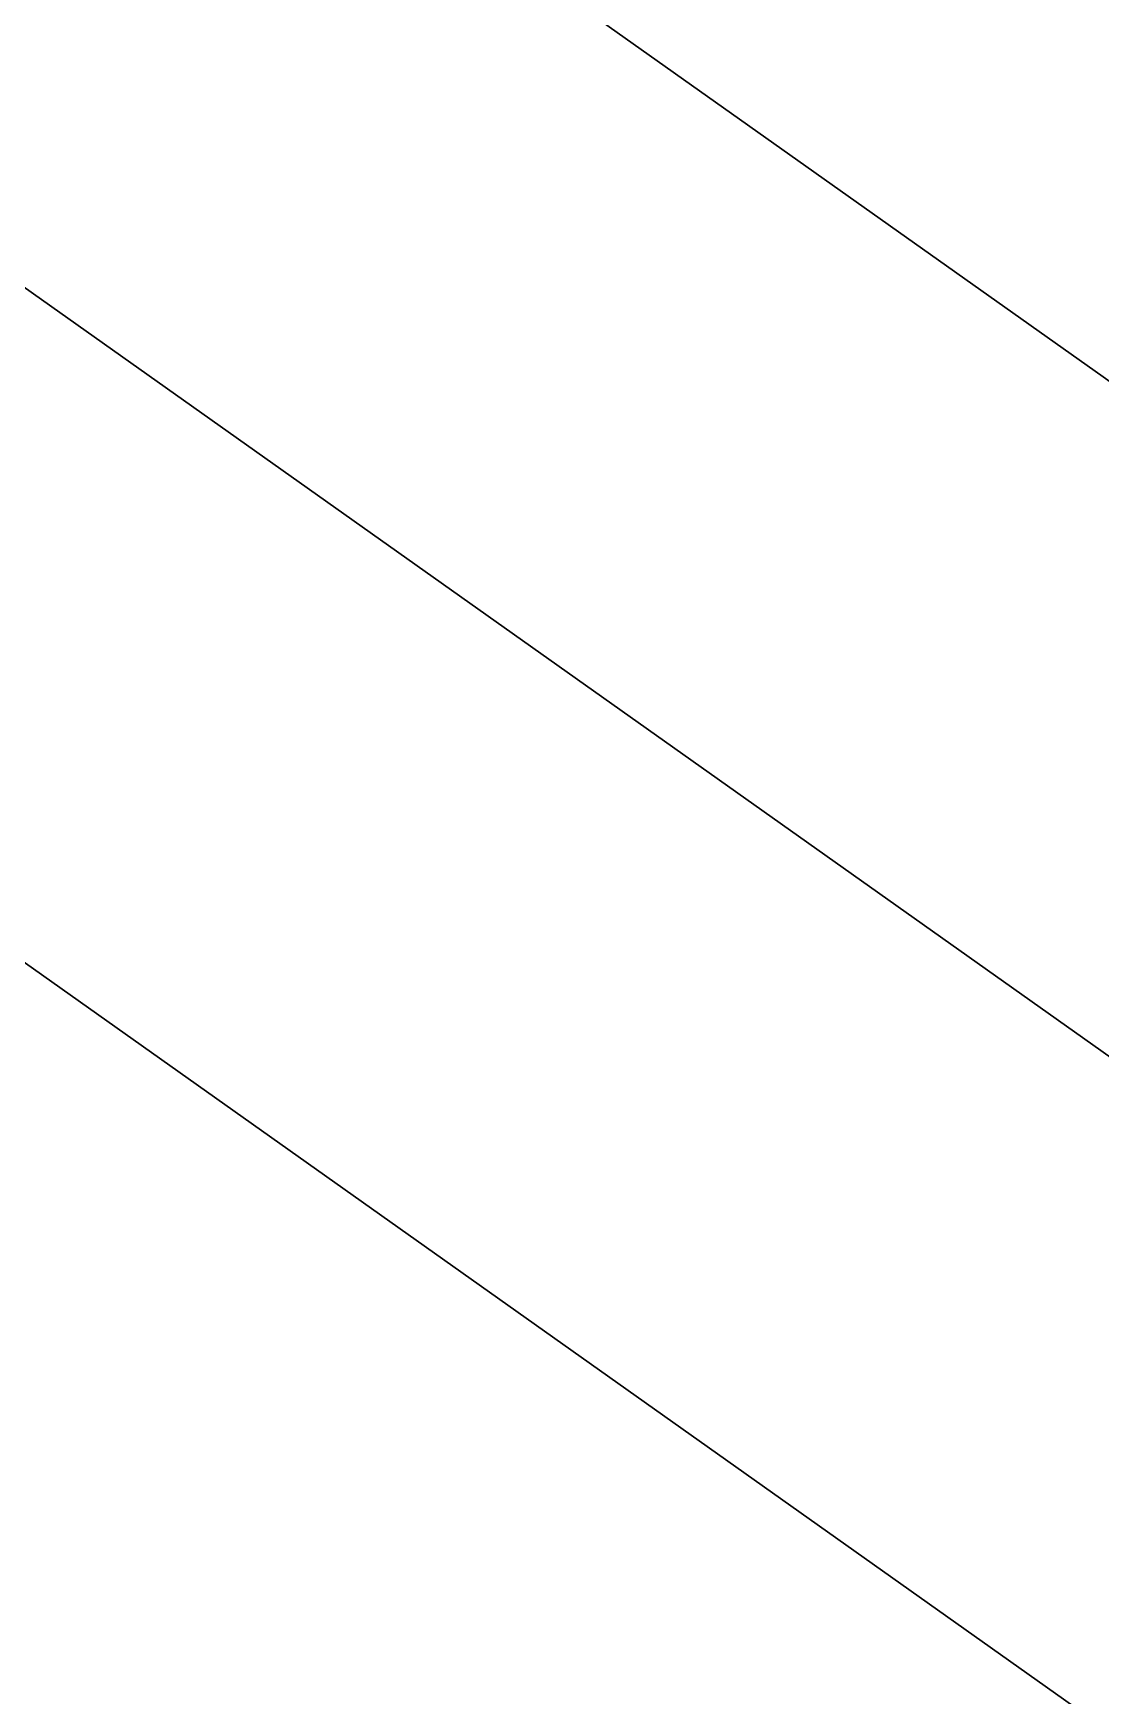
# Model space of a CAD drawing. Header units: metres. Extents: x 307950 to 323604, y 7400965 to 7433979.
# Drawn here: x 309064.75 to 309072.98, y 7432789.43 to 7432802.26 of the extents above; entities that cross this region are included whole.
import ezdxf
from ezdxf.enums import TextEntityAlignment as Align

# ---------------------------------------------------------------- set-up
doc = ezdxf.new("R2010")
doc.units = ezdxf.units.M
doc.header["$LTSCALE"] = 10
doc.linetypes.add('DASHED2', pattern=[0.375, 0.25, -0.125])
doc.layers.get('0').update_dxf_attribs({"linetype": 'DASHED2'})
for name, color, linetype in [('_LIMITE CONCESS', 30, 'CONC_LINE'), ('ACAD-1C-SEM FOTOS$0$Jundiai - Layout MRS_v4_2013-mod$0$X-VIA-A-REMANEJAR', 2, 'Continuous'), ('ACAD-1C-SEM FOTOS$0$U-HZ-AMV', 3, 'Continuous')]:
    doc.layers.add(name, color=color, linetype=linetype)
doc.layers.add('ACAD-1C-SEM FOTOS$0$Jundiai - Layout MRS_v4_2013-mod$0$--Estudo MRS - Alternativa 1', color=2, linetype='Continuous', lineweight=30)
doc.styles.add('ACAD-1C-SEM FOTOS$0$ARIAL', font='arial.ttf')
doc.styles.get("Standard").update_dxf_attribs({"font": 'simplex.shx'})
doc.linetypes.add('CONC_LINE', pattern='A,3.5,-0.25,["CONC",Standard,S=0.175,R=0,X=-0.05,Y=-0.1],-0.75', length=4.5)

# ---------------------------------------------------------------- blocks, each defined once
blk = doc.blocks.new('ACAD-1C-SEM FOTOS$0$ACAD_Jundiai-plataforma-acucar_Rn_2020 09 10 - GEOFERENCIADO')
at = {"layer": 'ACAD-1C-SEM FOTOS$0$Jundiai - Layout MRS_v4_2013-mod$0$--Estudo MRS - Alternativa 1', "lineweight": 30}
blk.add_lwpolyline([(309138.372, 7432753.193, 0.00166), (309122.038, 7432764.853), (309050.716, 7432815.407, -0.003106), (309020.665, 7432836.99), (308978.938, 7432867.352, 0.003134), (308948.17, 7432889.447), (308853.462, 7432956.561, -0.002246), (308831.697, 7432972.132), (308806.676, 7432990.204, 0.001645), (308790.517, 7433001.793), (308727.07, 7433046.985, -0.032125), (308623.801, 7433131.032), (308605.575, 7433147.922, -0.030568), (308551.815, 7433204.223), (308527.325, 7433233.229, -0.032676), (308508.929, 7433258.151), (308186.336, 7433760.849)], format="xyb", dxfattribs=at)
at = {"layer": 'ACAD-1C-SEM FOTOS$0$Jundiai - Layout MRS_v4_2013-mod$0$X-VIA-A-REMANEJAR', "lineweight": 30}
for points in [[(309117.122, 7432757.918), (309045.801, 7432808.472, -0.003106), (309015.663, 7432830.117), (308973.937, 7432860.479, 0.003134), (308943.255, 7432882.511), (308848.547, 7432949.626, -0.002246), (308826.721, 7432965.242), (308801.699, 7432983.313, 0.001645), (308785.586, 7432994.87), (308722.138, 7433040.062, -0.032125), (308618.023, 7433124.798), (308599.798, 7433141.687, -0.030568), (308545.321, 7433198.739), (308520.831, 7433227.745, -0.032676), (308501.775, 7433253.56), (308130.821, 7433831.619)], [(309135.891, 7432749.742, 0.00166), (309119.58, 7432761.385), (309048.258, 7432811.939, -0.003106), (309018.164, 7432833.553), (308976.437, 7432863.915, 0.003134), (308945.713, 7432885.979), (308851.005, 7432953.094, -0.002246), (308829.209, 7432968.687), (308804.187, 7432986.758, 0.001645), (308788.051, 7432998.332), (308724.604, 7433043.523, -0.032125), (308620.912, 7433127.915), (308602.686, 7433144.805, -0.030568), (308548.568, 7433201.481), (308524.078, 7433230.487, -0.032676), (308505.352, 7433255.856), (308158.578, 7433796.234)]]:
    blk.add_lwpolyline(points, format="xyb", dxfattribs=at)
blk = doc.blocks.new('ACAD-1C-SEM FOTOS')
blk.add_blockref('ACAD-1C-SEM FOTOS$0$ACAD_Jundiai-plataforma-acucar_Rn_2020 09 10 - GEOFERENCIADO', (0, 0))
at = {"layer": 'ACAD-1C-SEM FOTOS$0$U-HZ-AMV', "style": 'ACAD-1C-SEM FOTOS$0$ARIAL'}
for tag, rotation, p in [('1:18,5', 191.1253, (314938.859, 7432043.109)), ('1:14', 354.9896, (312127.766, 7431887.793)), ('1:14', 181.6957, (312214.805, 7431885.16))]:
    blk.add_attdef(tag, text='', height=2, rotation=rotation, dxfattribs=at).set_placement(p, align=Align.MIDDLE_CENTER)

msp = doc.modelspace()

# ---------------------------------------------------------------- block references
at = {"layer": '_LIMITE CONCESS'}
msp.add_blockref('ACAD-1C-SEM FOTOS', (0, 0), dxfattribs=at)

doc.saveas('drawing.dxf')
